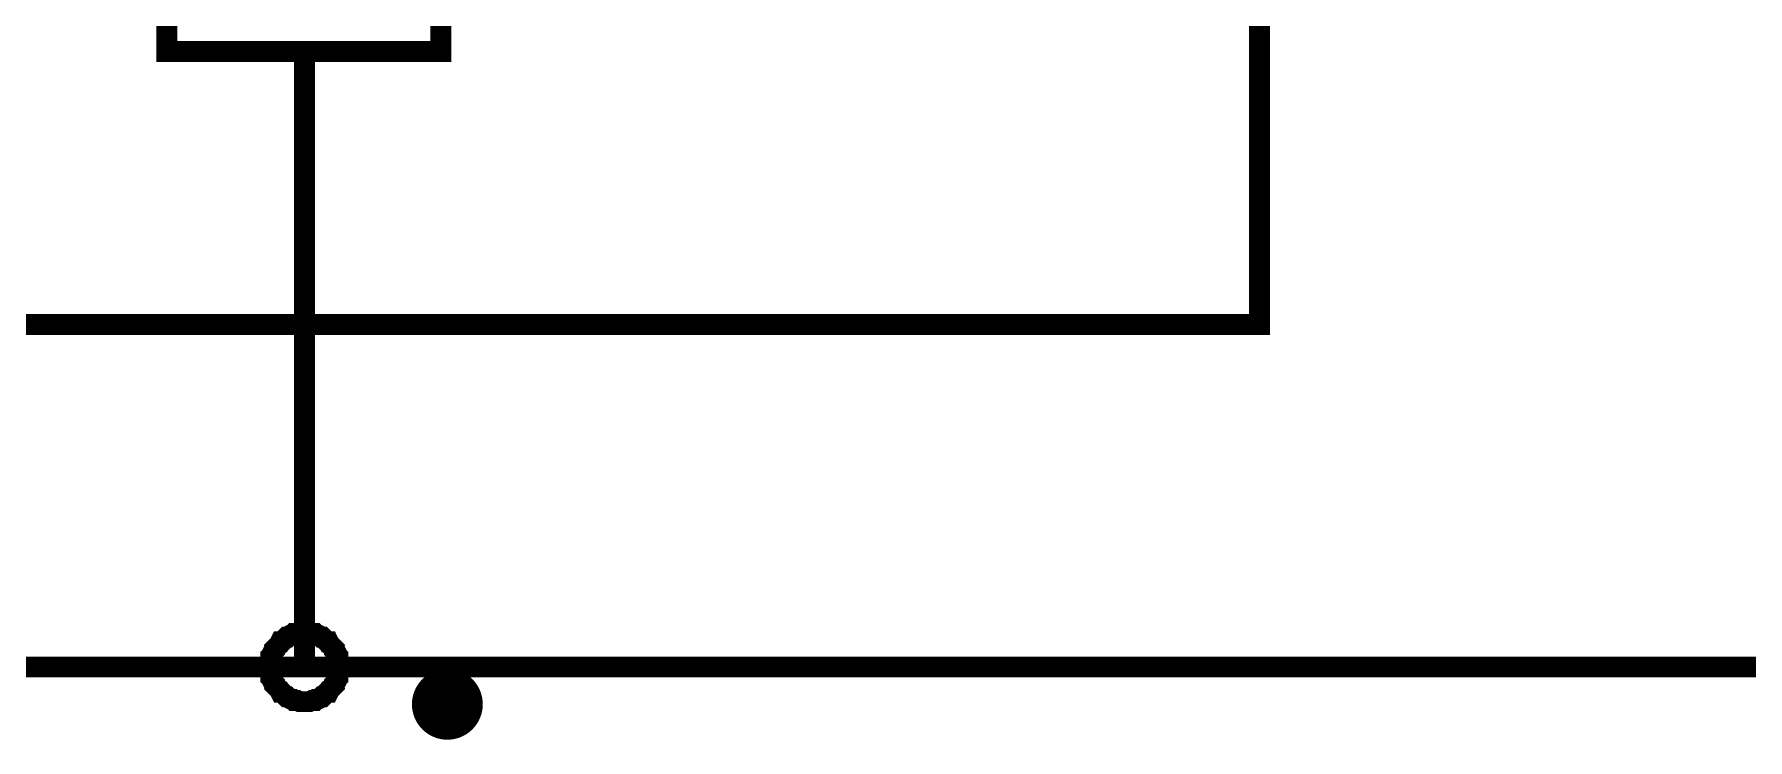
# Model space of a CAD drawing. Extents: x 7 to 406, y 3 to 288.
# Drawn here: x 92.58 to 117.14, y 63.49 to 73.6 of the extents above; entities that cross this region are included whole.
import ezdxf

# ---------------------------------------------------------------- set-up
doc = ezdxf.new("R2010")
doc.units = 0
doc.layers.add('SHEET', color=255, linetype='CONTINUOUS')

msp = doc.modelspace()

# ---------------------------------------------------------------- linework, layer by layer
at = {"layer": 'SHEET', "const_width": 0.3}
msp.add_lwpolyline([(94.479, 83.152), (98.408, 83.152), (98.408, 73.354), (94.479, 73.354), (94.479, 83.152)], close=True, dxfattribs=at)
for points in [[(68.539, 64.534), (68.539, 64.534), (96.452, 64.534), (118.48, 64.534), (118.48, 79.72)], [(110.142, 74.83), (110.142, 72.376)], [(96.452, 73.354), (96.452, 70.9)], [(68.539, 69.442), (68.539, 69.442), (84.202, 69.442), (110.142, 69.442), (110.142, 72.376)], [(96.452, 70.9), (96.452, 64.534)], [(95.954, 64.534), (95.954, 64.551), (95.954, 64.586), (95.954, 64.603), (95.971, 64.637), (95.971, 64.654), (95.971, 64.689), (95.989, 64.706), (95.989, 64.723), (96.006, 64.757), (96.023, 64.774), (96.023, 64.792), (96.04, 64.809), (96.057, 64.826), (96.074, 64.843), (96.092, 64.86), (96.109, 64.895), (96.126, 64.895), (96.143, 64.912), (96.16, 64.929), (96.177, 64.946), (96.194, 64.963), (96.212, 64.963), (96.229, 64.98), (96.263, 64.998), (96.28, 64.998), (96.297, 65.015), (96.332, 65.015), (96.349, 65.015), (96.383, 65.032), (96.4, 65.032), (96.435, 65.032), (96.452, 65.032)], [(95.954, 64.534), (95.954, 64.551), (95.954, 64.586), (95.954, 64.603), (95.971, 64.637), (95.971, 64.654), (95.971, 64.689), (95.989, 64.706), (95.989, 64.723), (96.006, 64.757), (96.023, 64.774), (96.023, 64.792), (96.04, 64.809), (96.057, 64.826), (96.074, 64.843), (96.092, 64.86), (96.109, 64.895), (96.126, 64.895), (96.143, 64.912), (96.16, 64.929), (96.177, 64.946), (96.194, 64.963), (96.212, 64.963), (96.229, 64.98), (96.263, 64.998), (96.28, 64.998), (96.297, 65.015), (96.332, 65.015), (96.349, 65.015), (96.383, 65.032), (96.4, 65.032), (96.435, 65.032), (96.452, 65.032)], [(95.954, 64.534), (95.954, 64.551), (95.954, 64.586), (95.954, 64.603), (95.971, 64.637), (95.971, 64.654), (95.971, 64.689), (95.989, 64.706), (95.989, 64.723), (96.006, 64.757), (96.023, 64.774), (96.023, 64.792), (96.04, 64.809), (96.057, 64.826), (96.074, 64.843), (96.092, 64.86), (96.109, 64.895), (96.126, 64.895), (96.143, 64.912), (96.16, 64.929), (96.177, 64.946), (96.194, 64.963), (96.212, 64.963), (96.229, 64.98), (96.263, 64.998), (96.28, 64.998), (96.297, 65.015), (96.332, 65.015), (96.349, 65.015), (96.383, 65.032), (96.4, 65.032), (96.435, 65.032), (96.452, 65.032)], [(95.954, 64.534), (95.954, 64.551), (95.954, 64.586), (95.954, 64.603), (95.971, 64.637), (95.971, 64.654), (95.971, 64.689), (95.989, 64.706), (95.989, 64.723), (96.006, 64.757), (96.023, 64.774), (96.023, 64.792), (96.04, 64.809), (96.057, 64.826), (96.074, 64.843), (96.092, 64.86), (96.109, 64.895), (96.126, 64.895), (96.143, 64.912), (96.16, 64.929), (96.177, 64.946), (96.194, 64.963), (96.212, 64.963), (96.229, 64.98), (96.263, 64.998), (96.28, 64.998), (96.297, 65.015), (96.332, 65.015), (96.349, 65.015), (96.383, 65.032), (96.4, 65.032), (96.435, 65.032), (96.452, 65.032)], [(95.954, 64.534), (95.954, 64.551), (95.954, 64.586), (95.954, 64.603), (95.971, 64.637), (95.971, 64.654), (95.971, 64.689), (95.989, 64.706), (95.989, 64.723), (96.006, 64.757), (96.023, 64.774), (96.023, 64.792), (96.04, 64.809), (96.057, 64.826), (96.074, 64.843), (96.092, 64.86), (96.109, 64.895), (96.126, 64.895), (96.143, 64.912), (96.16, 64.929), (96.177, 64.946), (96.194, 64.963), (96.212, 64.963), (96.229, 64.98), (96.263, 64.998), (96.28, 64.998), (96.297, 65.015), (96.332, 65.015), (96.349, 65.015), (96.383, 65.032), (96.4, 65.032), (96.435, 65.032), (96.452, 65.032)], [(95.954, 64.534), (95.954, 64.551), (95.954, 64.586), (95.954, 64.603), (95.971, 64.637), (95.971, 64.654), (95.971, 64.689), (95.989, 64.706), (95.989, 64.723), (96.006, 64.757), (96.023, 64.774), (96.023, 64.792), (96.04, 64.809), (96.057, 64.826), (96.074, 64.843), (96.092, 64.86), (96.109, 64.895), (96.126, 64.895), (96.143, 64.912), (96.16, 64.929), (96.177, 64.946), (96.194, 64.963), (96.212, 64.963), (96.229, 64.98), (96.263, 64.998), (96.28, 64.998), (96.297, 65.015), (96.332, 65.015), (96.349, 65.015), (96.383, 65.032), (96.4, 65.032), (96.435, 65.032), (96.452, 65.032)], [(95.954, 64.534), (95.954, 64.551), (95.954, 64.586), (95.954, 64.603), (95.971, 64.637), (95.971, 64.654), (95.971, 64.689), (95.989, 64.706), (95.989, 64.723), (96.006, 64.757), (96.023, 64.774), (96.023, 64.792), (96.04, 64.809), (96.057, 64.826), (96.074, 64.843), (96.092, 64.86), (96.109, 64.895), (96.126, 64.895), (96.143, 64.912), (96.16, 64.929), (96.177, 64.946), (96.194, 64.963), (96.212, 64.963), (96.229, 64.98), (96.263, 64.998), (96.28, 64.998), (96.297, 65.015), (96.332, 65.015), (96.349, 65.015), (96.383, 65.032), (96.4, 65.032), (96.435, 65.032), (96.452, 65.032)], [(95.954, 64.534), (95.954, 64.551), (95.954, 64.586), (95.954, 64.603), (95.971, 64.637), (95.971, 64.654), (95.971, 64.689), (95.989, 64.706), (95.989, 64.723), (96.006, 64.757), (96.023, 64.774), (96.023, 64.792), (96.04, 64.809), (96.057, 64.826), (96.074, 64.843), (96.092, 64.86), (96.109, 64.895), (96.126, 64.895), (96.143, 64.912), (96.16, 64.929), (96.177, 64.946), (96.194, 64.963), (96.212, 64.963), (96.229, 64.98), (96.263, 64.998), (96.28, 64.998), (96.297, 65.015), (96.332, 65.015), (96.349, 65.015), (96.383, 65.032), (96.4, 65.032), (96.435, 65.032), (96.452, 65.032)], [(96.452, 65.032), (96.452, 65.032)], [(96.452, 65.032), (96.469, 65.032), (96.503, 65.032), (96.52, 65.032), (96.555, 65.015), (96.572, 65.015), (96.606, 65.015), (96.623, 64.998), (96.641, 64.998), (96.675, 64.98), (96.692, 64.963), (96.709, 64.963), (96.726, 64.946), (96.743, 64.929), (96.761, 64.912), (96.778, 64.895), (96.795, 64.895), (96.812, 64.86), (96.829, 64.843), (96.846, 64.826), (96.864, 64.809), (96.881, 64.792), (96.881, 64.774), (96.898, 64.757), (96.915, 64.723), (96.915, 64.706), (96.932, 64.689), (96.932, 64.654), (96.932, 64.637), (96.949, 64.603), (96.949, 64.586), (96.949, 64.551), (96.949, 64.534)], [(96.452, 65.032), (96.452, 65.032)], [(96.452, 65.032), (96.469, 65.032), (96.503, 65.032), (96.52, 65.032), (96.555, 65.015), (96.572, 65.015), (96.606, 65.015), (96.623, 64.998), (96.641, 64.998), (96.675, 64.98), (96.692, 64.963), (96.709, 64.963), (96.726, 64.946), (96.743, 64.929), (96.761, 64.912), (96.778, 64.895), (96.795, 64.895), (96.812, 64.86), (96.829, 64.843), (96.846, 64.826), (96.864, 64.809), (96.881, 64.792), (96.881, 64.774), (96.898, 64.757), (96.915, 64.723), (96.915, 64.706), (96.932, 64.689), (96.932, 64.654), (96.932, 64.637), (96.949, 64.603), (96.949, 64.586), (96.949, 64.551), (96.949, 64.534)], [(96.452, 65.032), (96.452, 65.032)], [(96.452, 65.032), (96.469, 65.032), (96.503, 65.032), (96.52, 65.032), (96.555, 65.015), (96.572, 65.015), (96.606, 65.015), (96.623, 64.998), (96.641, 64.998), (96.675, 64.98), (96.692, 64.963), (96.709, 64.963), (96.726, 64.946), (96.743, 64.929), (96.761, 64.912), (96.778, 64.895), (96.795, 64.895), (96.812, 64.86), (96.829, 64.843), (96.846, 64.826), (96.864, 64.809), (96.881, 64.792), (96.881, 64.774), (96.898, 64.757), (96.915, 64.723), (96.915, 64.706), (96.932, 64.689), (96.932, 64.654), (96.932, 64.637), (96.949, 64.603), (96.949, 64.586), (96.949, 64.551), (96.949, 64.534)], [(96.452, 65.032), (96.452, 65.032)], [(96.452, 65.032), (96.469, 65.032), (96.503, 65.032), (96.52, 65.032), (96.555, 65.015), (96.572, 65.015), (96.606, 65.015), (96.623, 64.998), (96.641, 64.998), (96.675, 64.98), (96.692, 64.963), (96.709, 64.963), (96.726, 64.946), (96.743, 64.929), (96.761, 64.912), (96.778, 64.895), (96.795, 64.895), (96.812, 64.86), (96.829, 64.843), (96.846, 64.826), (96.864, 64.809), (96.881, 64.792), (96.881, 64.774), (96.898, 64.757), (96.915, 64.723), (96.915, 64.706), (96.932, 64.689), (96.932, 64.654), (96.932, 64.637), (96.949, 64.603), (96.949, 64.586), (96.949, 64.551), (96.949, 64.534)], [(96.452, 65.032), (96.452, 65.032)], [(96.452, 65.032), (96.469, 65.032), (96.503, 65.032), (96.52, 65.032), (96.555, 65.015), (96.572, 65.015), (96.606, 65.015), (96.623, 64.998), (96.641, 64.998), (96.675, 64.98), (96.692, 64.963), (96.709, 64.963), (96.726, 64.946), (96.743, 64.929), (96.761, 64.912), (96.778, 64.895), (96.795, 64.895), (96.812, 64.86), (96.829, 64.843), (96.846, 64.826), (96.864, 64.809), (96.881, 64.792), (96.881, 64.774), (96.898, 64.757), (96.915, 64.723), (96.915, 64.706), (96.932, 64.689), (96.932, 64.654), (96.932, 64.637), (96.949, 64.603), (96.949, 64.586), (96.949, 64.551), (96.949, 64.534)], [(96.452, 65.032), (96.452, 65.032)], [(96.452, 65.032), (96.469, 65.032), (96.503, 65.032), (96.52, 65.032), (96.555, 65.015), (96.572, 65.015), (96.606, 65.015), (96.623, 64.998), (96.641, 64.998), (96.675, 64.98), (96.692, 64.963), (96.709, 64.963), (96.726, 64.946), (96.743, 64.929), (96.761, 64.912), (96.778, 64.895), (96.795, 64.895), (96.812, 64.86), (96.829, 64.843), (96.846, 64.826), (96.864, 64.809), (96.881, 64.792), (96.881, 64.774), (96.898, 64.757), (96.915, 64.723), (96.915, 64.706), (96.932, 64.689), (96.932, 64.654), (96.932, 64.637), (96.949, 64.603), (96.949, 64.586), (96.949, 64.551), (96.949, 64.534)], [(96.452, 65.032), (96.452, 65.032)], [(96.452, 65.032), (96.469, 65.032), (96.503, 65.032), (96.52, 65.032), (96.555, 65.015), (96.572, 65.015), (96.606, 65.015), (96.623, 64.998), (96.641, 64.998), (96.675, 64.98), (96.692, 64.963), (96.709, 64.963), (96.726, 64.946), (96.743, 64.929), (96.761, 64.912), (96.778, 64.895), (96.795, 64.895), (96.812, 64.86), (96.829, 64.843), (96.846, 64.826), (96.864, 64.809), (96.881, 64.792), (96.881, 64.774), (96.898, 64.757), (96.915, 64.723), (96.915, 64.706), (96.932, 64.689), (96.932, 64.654), (96.932, 64.637), (96.949, 64.603), (96.949, 64.586), (96.949, 64.551), (96.949, 64.534)], [(96.452, 65.032), (96.452, 65.032)], [(96.452, 65.032), (96.469, 65.032), (96.503, 65.032), (96.52, 65.032), (96.555, 65.015), (96.572, 65.015), (96.606, 65.015), (96.623, 64.998), (96.641, 64.998), (96.675, 64.98), (96.692, 64.963), (96.709, 64.963), (96.726, 64.946), (96.743, 64.929), (96.761, 64.912), (96.778, 64.895), (96.795, 64.895), (96.812, 64.86), (96.829, 64.843), (96.846, 64.826), (96.864, 64.809), (96.881, 64.792), (96.881, 64.774), (96.898, 64.757), (96.915, 64.723), (96.915, 64.706), (96.932, 64.689), (96.932, 64.654), (96.932, 64.637), (96.949, 64.603), (96.949, 64.586), (96.949, 64.551), (96.949, 64.534)], [(96.452, 64.037), (96.435, 64.037), (96.4, 64.037), (96.383, 64.037), (96.349, 64.054), (96.332, 64.054), (96.297, 64.054), (96.28, 64.071), (96.263, 64.071), (96.229, 64.088), (96.212, 64.105), (96.194, 64.105), (96.177, 64.122), (96.16, 64.14), (96.143, 64.157), (96.126, 64.174), (96.109, 64.174), (96.092, 64.208), (96.074, 64.225), (96.057, 64.243), (96.04, 64.26), (96.023, 64.277), (96.023, 64.294), (96.006, 64.311), (95.989, 64.346), (95.989, 64.363), (95.971, 64.38), (95.971, 64.414), (95.971, 64.431), (95.954, 64.466), (95.954, 64.483), (95.954, 64.517), (95.954, 64.534)], [(95.954, 64.534), (95.954, 64.534)], [(96.452, 64.037), (96.435, 64.037), (96.4, 64.037), (96.383, 64.037), (96.349, 64.054), (96.332, 64.054), (96.297, 64.054), (96.28, 64.071), (96.263, 64.071), (96.229, 64.088), (96.212, 64.105), (96.194, 64.105), (96.177, 64.122), (96.16, 64.14), (96.143, 64.157), (96.126, 64.174), (96.109, 64.174), (96.092, 64.208), (96.074, 64.225), (96.057, 64.243), (96.04, 64.26), (96.023, 64.277), (96.023, 64.294), (96.006, 64.311), (95.989, 64.346), (95.989, 64.363), (95.971, 64.38), (95.971, 64.414), (95.971, 64.431), (95.954, 64.466), (95.954, 64.483), (95.954, 64.517), (95.954, 64.534)], [(95.954, 64.534), (95.954, 64.534)], [(96.452, 64.037), (96.435, 64.037), (96.4, 64.037), (96.383, 64.037), (96.349, 64.054), (96.332, 64.054), (96.297, 64.054), (96.28, 64.071), (96.263, 64.071), (96.229, 64.088), (96.212, 64.105), (96.194, 64.105), (96.177, 64.122), (96.16, 64.14), (96.143, 64.157), (96.126, 64.174), (96.109, 64.174), (96.092, 64.208), (96.074, 64.225), (96.057, 64.243), (96.04, 64.26), (96.023, 64.277), (96.023, 64.294), (96.006, 64.311), (95.989, 64.346), (95.989, 64.363), (95.971, 64.38), (95.971, 64.414), (95.971, 64.431), (95.954, 64.466), (95.954, 64.483), (95.954, 64.517), (95.954, 64.534)], [(95.954, 64.534), (95.954, 64.534)], [(96.452, 64.037), (96.435, 64.037), (96.4, 64.037), (96.383, 64.037), (96.349, 64.054), (96.332, 64.054), (96.297, 64.054), (96.28, 64.071), (96.263, 64.071), (96.229, 64.088), (96.212, 64.105), (96.194, 64.105), (96.177, 64.122), (96.16, 64.14), (96.143, 64.157), (96.126, 64.174), (96.109, 64.174), (96.092, 64.208), (96.074, 64.225), (96.057, 64.243), (96.04, 64.26), (96.023, 64.277), (96.023, 64.294), (96.006, 64.311), (95.989, 64.346), (95.989, 64.363), (95.971, 64.38), (95.971, 64.414), (95.971, 64.431), (95.954, 64.466), (95.954, 64.483), (95.954, 64.517), (95.954, 64.534)], [(95.954, 64.534), (95.954, 64.534)], [(96.452, 64.037), (96.435, 64.037), (96.4, 64.037), (96.383, 64.037), (96.349, 64.054), (96.332, 64.054), (96.297, 64.054), (96.28, 64.071), (96.263, 64.071), (96.229, 64.088), (96.212, 64.105), (96.194, 64.105), (96.177, 64.122), (96.16, 64.14), (96.143, 64.157), (96.126, 64.174), (96.109, 64.174), (96.092, 64.208), (96.074, 64.225), (96.057, 64.243), (96.04, 64.26), (96.023, 64.277), (96.023, 64.294), (96.006, 64.311), (95.989, 64.346), (95.989, 64.363), (95.971, 64.38), (95.971, 64.414), (95.971, 64.431), (95.954, 64.466), (95.954, 64.483), (95.954, 64.517), (95.954, 64.534)], [(95.954, 64.534), (95.954, 64.534)], [(96.452, 64.037), (96.435, 64.037), (96.4, 64.037), (96.383, 64.037), (96.349, 64.054), (96.332, 64.054), (96.297, 64.054), (96.28, 64.071), (96.263, 64.071), (96.229, 64.088), (96.212, 64.105), (96.194, 64.105), (96.177, 64.122), (96.16, 64.14), (96.143, 64.157), (96.126, 64.174), (96.109, 64.174), (96.092, 64.208), (96.074, 64.225), (96.057, 64.243), (96.04, 64.26), (96.023, 64.277), (96.023, 64.294), (96.006, 64.311), (95.989, 64.346), (95.989, 64.363), (95.971, 64.38), (95.971, 64.414), (95.971, 64.431), (95.954, 64.466), (95.954, 64.483), (95.954, 64.517), (95.954, 64.534)], [(95.954, 64.534), (95.954, 64.534)], [(96.452, 64.037), (96.435, 64.037), (96.4, 64.037), (96.383, 64.037), (96.349, 64.054), (96.332, 64.054), (96.297, 64.054), (96.28, 64.071), (96.263, 64.071), (96.229, 64.088), (96.212, 64.105), (96.194, 64.105), (96.177, 64.122), (96.16, 64.14), (96.143, 64.157), (96.126, 64.174), (96.109, 64.174), (96.092, 64.208), (96.074, 64.225), (96.057, 64.243), (96.04, 64.26), (96.023, 64.277), (96.023, 64.294), (96.006, 64.311), (95.989, 64.346), (95.989, 64.363), (95.971, 64.38), (95.971, 64.414), (95.971, 64.431), (95.954, 64.466), (95.954, 64.483), (95.954, 64.517), (95.954, 64.534)], [(95.954, 64.534), (95.954, 64.534)], [(96.452, 64.037), (96.435, 64.037), (96.4, 64.037), (96.383, 64.037), (96.349, 64.054), (96.332, 64.054), (96.297, 64.054), (96.28, 64.071), (96.263, 64.071), (96.229, 64.088), (96.212, 64.105), (96.194, 64.105), (96.177, 64.122), (96.16, 64.14), (96.143, 64.157), (96.126, 64.174), (96.109, 64.174), (96.092, 64.208), (96.074, 64.225), (96.057, 64.243), (96.04, 64.26), (96.023, 64.277), (96.023, 64.294), (96.006, 64.311), (95.989, 64.346), (95.989, 64.363), (95.971, 64.38), (95.971, 64.414), (95.971, 64.431), (95.954, 64.466), (95.954, 64.483), (95.954, 64.517), (95.954, 64.534)], [(95.954, 64.534), (95.954, 64.534)], [(96.949, 64.534), (96.949, 64.517), (96.949, 64.483), (96.949, 64.466), (96.932, 64.431), (96.932, 64.414), (96.932, 64.38), (96.915, 64.363), (96.915, 64.346), (96.898, 64.311), (96.881, 64.294), (96.881, 64.277), (96.864, 64.26), (96.846, 64.243), (96.829, 64.225), (96.812, 64.208), (96.795, 64.174), (96.778, 64.174), (96.761, 64.157), (96.743, 64.14), (96.726, 64.122), (96.709, 64.105), (96.692, 64.105), (96.675, 64.088), (96.641, 64.071), (96.623, 64.071), (96.606, 64.054), (96.572, 64.054), (96.555, 64.054), (96.52, 64.037), (96.503, 64.037), (96.469, 64.037), (96.452, 64.037)], [(96.949, 64.534), (96.949, 64.517), (96.949, 64.483), (96.949, 64.466), (96.932, 64.431), (96.932, 64.414), (96.932, 64.38), (96.915, 64.363), (96.915, 64.346), (96.898, 64.311), (96.881, 64.294), (96.881, 64.277), (96.864, 64.26), (96.846, 64.243), (96.829, 64.225), (96.812, 64.208), (96.795, 64.174), (96.778, 64.174), (96.761, 64.157), (96.743, 64.14), (96.726, 64.122), (96.709, 64.105), (96.692, 64.105), (96.675, 64.088), (96.641, 64.071), (96.623, 64.071), (96.606, 64.054), (96.572, 64.054), (96.555, 64.054), (96.52, 64.037), (96.503, 64.037), (96.469, 64.037), (96.452, 64.037)], [(96.949, 64.534), (96.949, 64.517), (96.949, 64.483), (96.949, 64.466), (96.932, 64.431), (96.932, 64.414), (96.932, 64.38), (96.915, 64.363), (96.915, 64.346), (96.898, 64.311), (96.881, 64.294), (96.881, 64.277), (96.864, 64.26), (96.846, 64.243), (96.829, 64.225), (96.812, 64.208), (96.795, 64.174), (96.778, 64.174), (96.761, 64.157), (96.743, 64.14), (96.726, 64.122), (96.709, 64.105), (96.692, 64.105), (96.675, 64.088), (96.641, 64.071), (96.623, 64.071), (96.606, 64.054), (96.572, 64.054), (96.555, 64.054), (96.52, 64.037), (96.503, 64.037), (96.469, 64.037), (96.452, 64.037)], [(96.949, 64.534), (96.949, 64.517), (96.949, 64.483), (96.949, 64.466), (96.932, 64.431), (96.932, 64.414), (96.932, 64.38), (96.915, 64.363), (96.915, 64.346), (96.898, 64.311), (96.881, 64.294), (96.881, 64.277), (96.864, 64.26), (96.846, 64.243), (96.829, 64.225), (96.812, 64.208), (96.795, 64.174), (96.778, 64.174), (96.761, 64.157), (96.743, 64.14), (96.726, 64.122), (96.709, 64.105), (96.692, 64.105), (96.675, 64.088), (96.641, 64.071), (96.623, 64.071), (96.606, 64.054), (96.572, 64.054), (96.555, 64.054), (96.52, 64.037), (96.503, 64.037), (96.469, 64.037), (96.452, 64.037)], [(96.949, 64.534), (96.949, 64.517), (96.949, 64.483), (96.949, 64.466), (96.932, 64.431), (96.932, 64.414), (96.932, 64.38), (96.915, 64.363), (96.915, 64.346), (96.898, 64.311), (96.881, 64.294), (96.881, 64.277), (96.864, 64.26), (96.846, 64.243), (96.829, 64.225), (96.812, 64.208), (96.795, 64.174), (96.778, 64.174), (96.761, 64.157), (96.743, 64.14), (96.726, 64.122), (96.709, 64.105), (96.692, 64.105), (96.675, 64.088), (96.641, 64.071), (96.623, 64.071), (96.606, 64.054), (96.572, 64.054), (96.555, 64.054), (96.52, 64.037), (96.503, 64.037), (96.469, 64.037), (96.452, 64.037)], [(96.949, 64.534), (96.949, 64.517), (96.949, 64.483), (96.949, 64.466), (96.932, 64.431), (96.932, 64.414), (96.932, 64.38), (96.915, 64.363), (96.915, 64.346), (96.898, 64.311), (96.881, 64.294), (96.881, 64.277), (96.864, 64.26), (96.846, 64.243), (96.829, 64.225), (96.812, 64.208), (96.795, 64.174), (96.778, 64.174), (96.761, 64.157), (96.743, 64.14), (96.726, 64.122), (96.709, 64.105), (96.692, 64.105), (96.675, 64.088), (96.641, 64.071), (96.623, 64.071), (96.606, 64.054), (96.572, 64.054), (96.555, 64.054), (96.52, 64.037), (96.503, 64.037), (96.469, 64.037), (96.452, 64.037)], [(96.949, 64.534), (96.949, 64.517), (96.949, 64.483), (96.949, 64.466), (96.932, 64.431), (96.932, 64.414), (96.932, 64.38), (96.915, 64.363), (96.915, 64.346), (96.898, 64.311), (96.881, 64.294), (96.881, 64.277), (96.864, 64.26), (96.846, 64.243), (96.829, 64.225), (96.812, 64.208), (96.795, 64.174), (96.778, 64.174), (96.761, 64.157), (96.743, 64.14), (96.726, 64.122), (96.709, 64.105), (96.692, 64.105), (96.675, 64.088), (96.641, 64.071), (96.623, 64.071), (96.606, 64.054), (96.572, 64.054), (96.555, 64.054), (96.52, 64.037), (96.503, 64.037), (96.469, 64.037), (96.452, 64.037)], [(96.949, 64.534), (96.949, 64.517), (96.949, 64.483), (96.949, 64.466), (96.932, 64.431), (96.932, 64.414), (96.932, 64.38), (96.915, 64.363), (96.915, 64.346), (96.898, 64.311), (96.881, 64.294), (96.881, 64.277), (96.864, 64.26), (96.846, 64.243), (96.829, 64.225), (96.812, 64.208), (96.795, 64.174), (96.778, 64.174), (96.761, 64.157), (96.743, 64.14), (96.726, 64.122), (96.709, 64.105), (96.692, 64.105), (96.675, 64.088), (96.641, 64.071), (96.623, 64.071), (96.606, 64.054), (96.572, 64.054), (96.555, 64.054), (96.52, 64.037), (96.503, 64.037), (96.469, 64.037), (96.452, 64.037)], [(96.949, 64.534), (96.949, 64.534), (96.949, 64.534), (96.949, 64.534), (96.949, 64.534), (96.949, 64.534), (96.949, 64.534), (96.949, 64.534), (96.949, 64.534), (96.949, 64.534), (96.949, 64.534), (96.949, 64.534), (96.949, 64.534), (96.949, 64.534), (96.949, 64.534), (96.949, 64.534), (96.949, 64.534), (96.949, 64.534), (96.949, 64.534), (96.949, 64.534), (96.949, 64.534), (96.949, 64.534), (96.949, 64.534), (96.949, 64.534), (96.949, 64.534), (96.949, 64.534), (96.949, 64.534), (96.949, 64.534), (96.949, 64.534), (96.949, 64.534), (96.949, 64.534), (96.949, 64.534), (96.949, 64.534)], [(96.949, 64.534), (96.949, 64.534)], [(96.949, 64.534), (96.949, 64.534), (96.949, 64.534), (96.949, 64.534), (96.949, 64.534), (96.949, 64.534), (96.949, 64.534), (96.949, 64.534), (96.949, 64.534), (96.949, 64.534), (96.949, 64.534), (96.949, 64.534), (96.949, 64.534), (96.949, 64.534), (96.949, 64.534), (96.949, 64.534), (96.949, 64.534), (96.949, 64.534), (96.949, 64.534), (96.949, 64.534), (96.949, 64.534), (96.949, 64.534), (96.949, 64.534), (96.949, 64.534), (96.949, 64.534), (96.949, 64.534), (96.949, 64.534), (96.949, 64.534), (96.949, 64.534), (96.949, 64.534), (96.949, 64.534), (96.949, 64.534), (96.949, 64.534)], [(96.949, 64.534), (96.949, 64.534)], [(96.949, 64.534), (96.949, 64.534), (96.949, 64.534), (96.949, 64.534), (96.949, 64.534), (96.949, 64.534), (96.949, 64.534), (96.949, 64.534), (96.949, 64.534), (96.949, 64.534), (96.949, 64.534), (96.949, 64.534), (96.949, 64.534), (96.949, 64.534), (96.949, 64.534), (96.949, 64.534), (96.949, 64.534), (96.949, 64.534), (96.949, 64.534), (96.949, 64.534), (96.949, 64.534), (96.949, 64.534), (96.949, 64.534), (96.949, 64.534), (96.949, 64.534), (96.949, 64.534), (96.949, 64.534), (96.949, 64.534), (96.949, 64.534), (96.949, 64.534), (96.949, 64.534), (96.949, 64.534), (96.949, 64.534)], [(96.949, 64.534), (96.949, 64.534)], [(96.949, 64.534), (96.949, 64.534), (96.949, 64.534), (96.949, 64.534), (96.949, 64.534), (96.949, 64.534), (96.949, 64.534), (96.949, 64.534), (96.949, 64.534), (96.949, 64.534), (96.949, 64.534), (96.949, 64.534), (96.949, 64.534), (96.949, 64.534), (96.949, 64.534), (96.949, 64.534), (96.949, 64.534), (96.949, 64.534), (96.949, 64.534), (96.949, 64.534), (96.949, 64.534), (96.949, 64.534), (96.949, 64.534), (96.949, 64.534), (96.949, 64.534), (96.949, 64.534), (96.949, 64.534), (96.949, 64.534), (96.949, 64.534), (96.949, 64.534), (96.949, 64.534), (96.949, 64.534), (96.949, 64.534)], [(96.949, 64.534), (96.949, 64.534)], [(96.949, 64.534), (96.949, 64.534), (96.949, 64.534), (96.949, 64.534), (96.949, 64.534), (96.949, 64.534), (96.949, 64.534), (96.949, 64.534), (96.949, 64.534), (96.949, 64.534), (96.949, 64.534), (96.949, 64.534), (96.949, 64.534), (96.949, 64.534), (96.949, 64.534), (96.949, 64.534), (96.949, 64.534), (96.949, 64.534), (96.949, 64.534), (96.949, 64.534), (96.949, 64.534), (96.949, 64.534), (96.949, 64.534), (96.949, 64.534), (96.949, 64.534), (96.949, 64.534), (96.949, 64.534), (96.949, 64.534), (96.949, 64.534), (96.949, 64.534), (96.949, 64.534), (96.949, 64.534), (96.949, 64.534)], [(96.949, 64.534), (96.949, 64.534)], [(96.949, 64.534), (96.949, 64.534), (96.949, 64.534), (96.949, 64.534), (96.949, 64.534), (96.949, 64.534), (96.949, 64.534), (96.949, 64.534), (96.949, 64.534), (96.949, 64.534), (96.949, 64.534), (96.949, 64.534), (96.949, 64.534), (96.949, 64.534), (96.949, 64.534), (96.949, 64.534), (96.949, 64.534), (96.949, 64.534), (96.949, 64.534), (96.949, 64.534), (96.949, 64.534), (96.949, 64.534), (96.949, 64.534), (96.949, 64.534), (96.949, 64.534), (96.949, 64.534), (96.949, 64.534), (96.949, 64.534), (96.949, 64.534), (96.949, 64.534), (96.949, 64.534), (96.949, 64.534), (96.949, 64.534)], [(96.949, 64.534), (96.949, 64.534)], [(96.949, 64.534), (96.949, 64.534), (96.949, 64.534), (96.949, 64.534), (96.949, 64.534), (96.949, 64.534), (96.949, 64.534), (96.949, 64.534), (96.949, 64.534), (96.949, 64.534), (96.949, 64.534), (96.949, 64.534), (96.949, 64.534), (96.949, 64.534), (96.949, 64.534), (96.949, 64.534), (96.949, 64.534), (96.949, 64.534), (96.949, 64.534), (96.949, 64.534), (96.949, 64.534), (96.949, 64.534), (96.949, 64.534), (96.949, 64.534), (96.949, 64.534), (96.949, 64.534), (96.949, 64.534), (96.949, 64.534), (96.949, 64.534), (96.949, 64.534), (96.949, 64.534), (96.949, 64.534), (96.949, 64.534)], [(96.949, 64.534), (96.949, 64.534)], [(96.949, 64.534), (96.949, 64.534), (96.949, 64.534), (96.949, 64.534), (96.949, 64.534), (96.949, 64.534), (96.949, 64.534), (96.949, 64.534), (96.949, 64.534), (96.949, 64.534), (96.949, 64.534), (96.949, 64.534), (96.949, 64.534), (96.949, 64.534), (96.949, 64.534), (96.949, 64.534), (96.949, 64.534), (96.949, 64.534), (96.949, 64.534), (96.949, 64.534), (96.949, 64.534), (96.949, 64.534), (96.949, 64.534), (96.949, 64.534), (96.949, 64.534), (96.949, 64.534), (96.949, 64.534), (96.949, 64.534), (96.949, 64.534), (96.949, 64.534), (96.949, 64.534), (96.949, 64.534), (96.949, 64.534)], [(96.949, 64.534), (96.949, 64.534)]]:
    msp.add_lwpolyline(points, dxfattribs=at)
at = {"layer": 'SHEET', "const_width": 0.508}
msp.add_lwpolyline([(98.246, 64, 1), (98.754, 64, 1)], format="xyb", close=True, dxfattribs=at)

doc.saveas('drawing.dxf')
